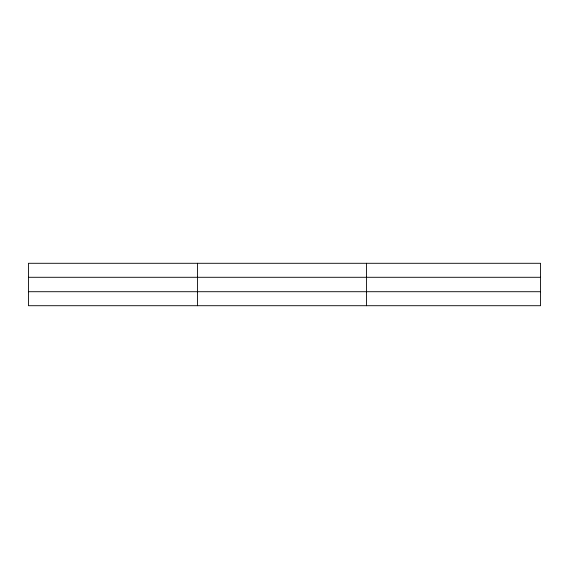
<?xml version="1.0" encoding="UTF-8"?>
<svg xmlns="http://www.w3.org/2000/svg" width="569" height="569" viewBox="0 0 569 569"><rect width="100%" height="100%" fill="white"/><g stroke="black" fill="none" stroke-linecap="round" stroke-linejoin="round"><path stroke-width="0.85" d="M197.443 305.709L197.443 263.291M366.436 305.709L366.436 263.291M540.55 291.712L540.55 305.709L28.45 305.709L28.45 263.291L540.55 263.291L540.55 291.712L28.45 291.712M28.45 277.288L540.55 277.288"/></g></svg>
